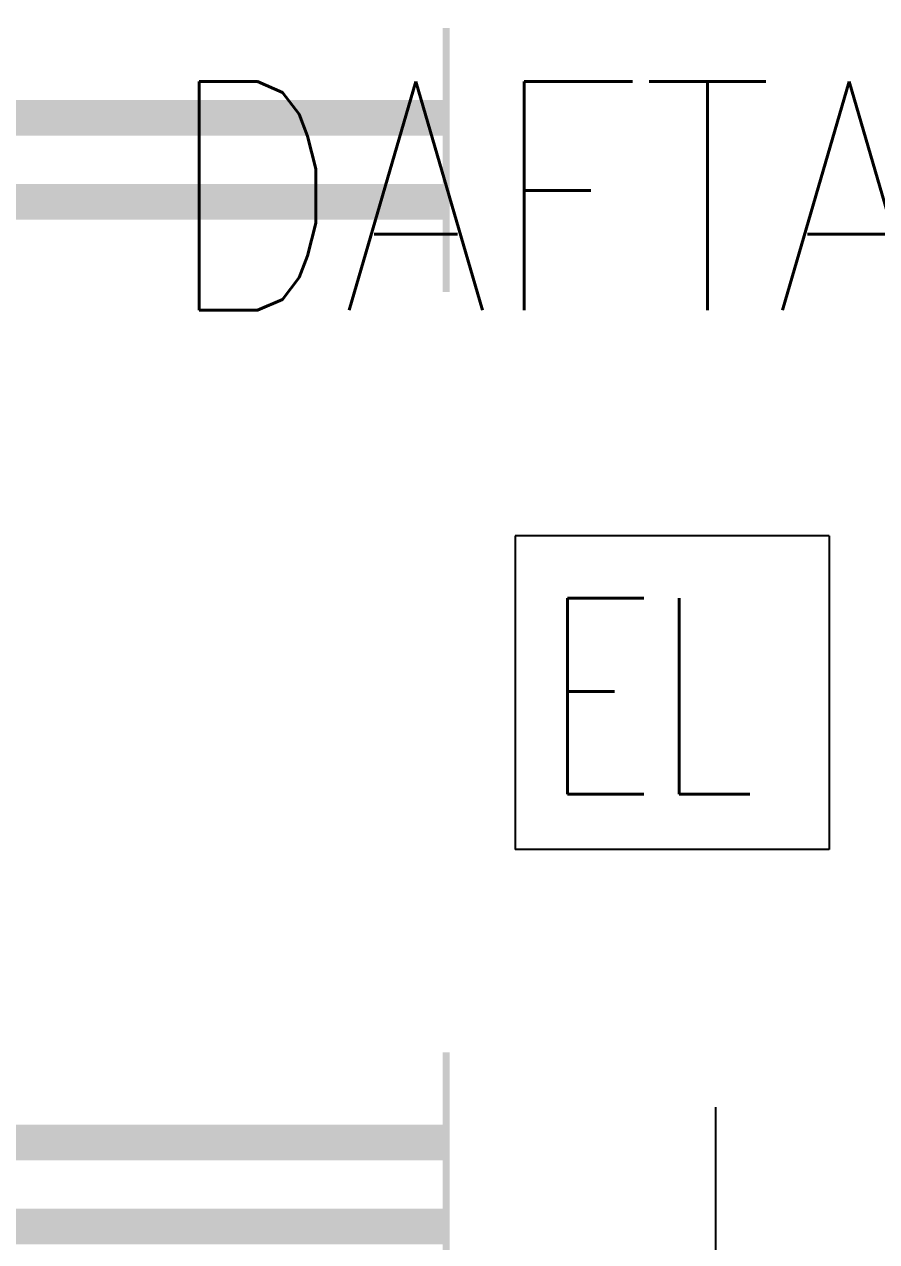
# Model space of a CAD drawing. Header units: inches. Extents: x 16928 to 514628, y -1471 to 241387.
# Drawn here: x 56221 to 57525, y 41689 to 43552 of the extents above; entities that cross this region are included whole.
import ezdxf
from ezdxf.enums import TextEntityAlignment as Align

# ---------------------------------------------------------------- set-up
doc = ezdxf.new("R2010")
doc.units = ezdxf.units.IN
doc.header["$MEASUREMENT"] = 0
for name, color, linetype in [('dxt_text', 4, 'Continuous'), ('ELECT', 6, 'Continuous'), ('FITTING', 8, 'Continuous'), ('TB', 8, 'Continuous')]:
    doc.layers.add(name, color=color, linetype=linetype)
doc.layers.add('t3', color=8, linetype='Continuous', lineweight=25)
doc.styles.add('LAILA', font='romans.shx', dxfattribs={"width": 0.85})
doc.styles.add('ROMANS', font='ROMANS', dxfattribs={"width": 0.7})

# ---------------------------------------------------------------- blocks, each defined once
blk = doc.blocks.new('1 X 8W EL')
at = {"layer": 'ELECT', "color": 6}
for p, q in [((-240, 240), (-240, -240)), ((240, 240), (-240, 240)), ((240, 240), (240, -240)), ((240, -240), (-240, -240))]:
    blk.add_line(p, q, dxfattribs=at)
at = {"layer": 'ELECT', "color": 6, "style": 'ROMANS', "width": 0.7}
blk.add_text('EL', height=300, dxfattribs=at).set_placement((-196.2, -155.6))
blk = doc.blocks.new('YBC 2X36')
at = {"layer": 'FITTING', "color": 3}
for points, const_width in [([(-610, 200.9), (-610, -74.3)], 10.9), ([(610, 200.9), (610, -84.2)], 10.9), ([(-610, 63.3), (610, 63.3)], 54.6), ([(-610, 72.1), (-610, -203.2)], 10.9), ([(610, 72.1), (610, -203.2)], 10.9), ([(-610, -65.5), (610, -65.5)], 54.6)]:
    blk.add_lwpolyline(points, dxfattribs=dict(at, const_width=const_width))
blk = doc.blocks.new('13A SSO 300mm')
at = {"layer": 'ELECT', "color": 6}
for p, q in [((0, 413.8), (0, 904.4)), ((-184, 659.1), (184, 659.1)), ((-297.4, 0), (297.4, 0))]:
    blk.add_line(p, q, dxfattribs=at)
blk.add_arc((0, 116.3), 297.4, 336.9763, 203.0237, dxfattribs=at)

msp = doc.modelspace()

# ---------------------------------------------------------------- block references
at = {"layer": 'dxt_text'}
for name, p in [('YBC 2X36', (56256.3, 43345.9)), ('1 X 8W EL', (57212, 42529.7)), ('YBC 2X36', (56256.3, 41778))]:
    msp.add_blockref(name, p, dxfattribs=at)
at = {"layer": 'TB', "color": 6, "linetype": 'Continuous'}
msp.add_blockref('13A SSO 300mm', (57278.6, 40990.5), dxfattribs=at)

# ---------------------------------------------------------------- texts
at = {"layer": 't3', "style": 'LAILA', "width": 0.85}
msp.add_text('DAFTAR', height=350, dxfattribs=at).set_placement((56437.3, 43464.6), align=Align.TOP_LEFT)

doc.saveas('drawing.dxf')
